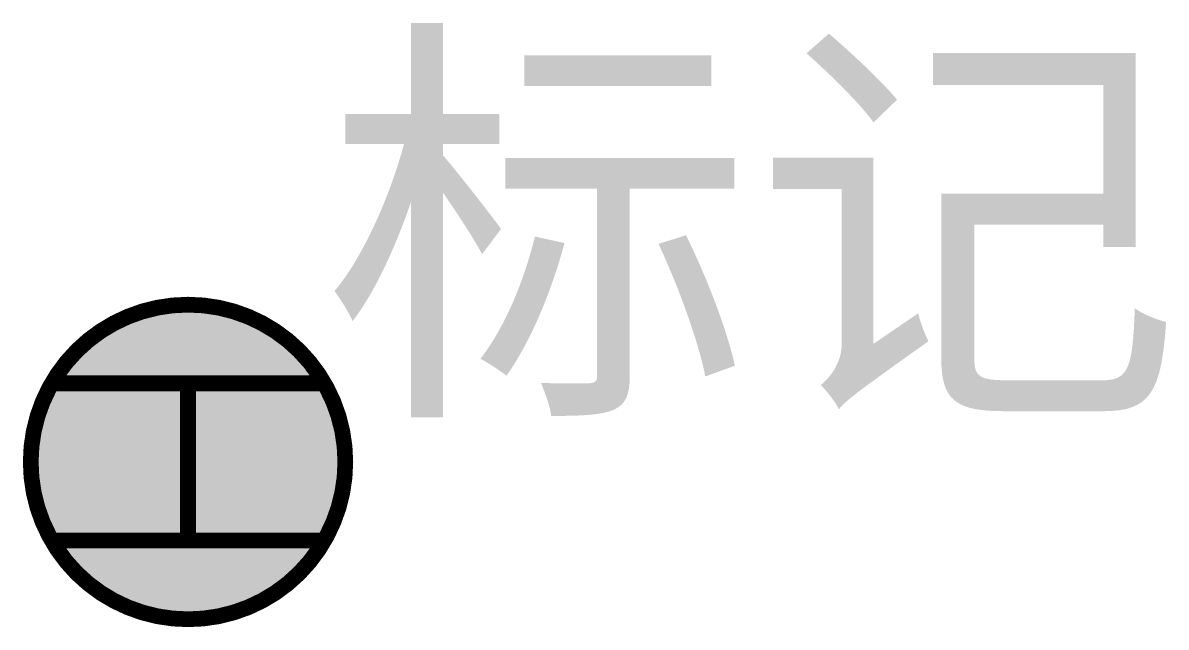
# Model space of a CAD drawing. Extents: x -1.05 to 6.22, y -1.05 to 2.79.
import ezdxf

# ---------------------------------------------------------------- set-up
doc = ezdxf.new("R2010")
doc.units = 0
doc.header["$MEASUREMENT"] = 0
doc.styles.get("Standard").update_dxf_attribs({"font": 'SimSun.ttf'})

msp = doc.modelspace()

# ---------------------------------------------------------------- hatches: boundary and pattern name
h = msp.add_hatch(color=255)
edge = h.paths.add_edge_path()
edge.add_arc((0, 0), 0.95, 0, 180, ccw=False)
edge.add_arc((0, 0), 0.95, 180, 360, ccw=False)

# ---------------------------------------------------------------- linework, layer by layer
at = {"color": 8, "const_width": 0.1}
msp.add_lwpolyline([(-1, 0, -1), (1, 0, -1), (-1, 0, -0.74639)], format="xyb", dxfattribs=at)
for points in [[(-0.866, 0.5), (0.866, 0.5)], [(0, -0.5), (0, 0.5)], [(-0.866, -0.5), (0.866, -0.5)]]:
    msp.add_lwpolyline(points, dxfattribs=at)

# ---------------------------------------------------------------- texts
msp.add_attdef('标记', (0.866, 0.5), '标记', height=2)

doc.saveas('drawing.dxf')
